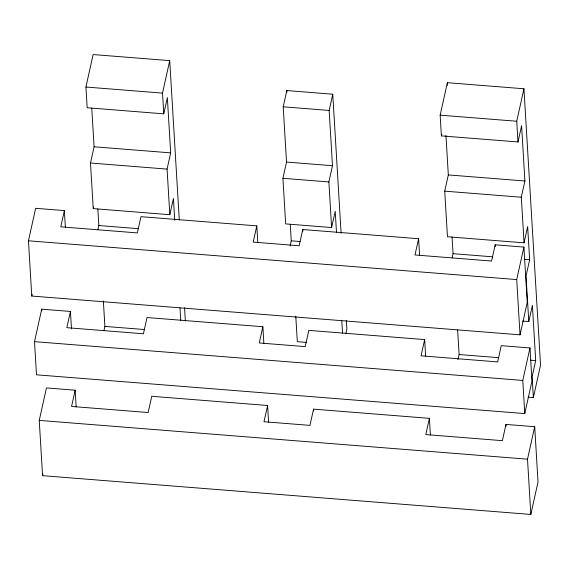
<?xml version="1.0" encoding="UTF-8"?>
<svg xmlns="http://www.w3.org/2000/svg" width="569" height="569" viewBox="0 0 569 569"><rect width="100%" height="100%" fill="white"/><g stroke="black" fill="none" stroke-linecap="round" stroke-linejoin="round"><path stroke-width="0.85" d="M64.368 210.587L60.769 226.825L137.364 232.913L140.963 216.675L256.804 225.872L253.205 242.109L299.159 245.758L302.758 229.52L418.599 238.724L415 254.962L491.588 261.043L495.194 244.805L523.914 247.088L527.235 302.359L520.03 334.835L31.772 296.051L28.45 240.787L35.648 208.311L64.368 210.587L65.371 227.259M31.772 296.051L32.149 294.344M91.773 108.181L94.091 146.781L90.492 163.019L93.231 208.61L169.818 214.698L167.08 169.1L170.679 152.862L167.357 97.598L163.758 113.836L87.171 107.747L85.926 87.029L93.124 54.553L169.711 60.634L179.292 220.061M70.435 311.449L66.829 327.687L143.424 333.775L147.022 317.538L262.864 326.734L259.265 342.972L305.219 346.621L308.818 330.383L424.659 339.586L421.06 355.824L497.655 361.905L501.253 345.668L529.974 347.951L531.965 381.109L524.767 413.585L36.501 374.807L34.51 341.649L41.708 309.173L70.435 311.449L71.481 328.903M75.165 390.206L71.566 406.444L148.153 412.532L151.752 396.294L267.601 405.491L263.995 421.729L309.956 425.377L313.555 409.139L429.396 418.343L425.797 434.581L502.384 440.662L505.983 424.424L534.704 426.707L538.025 481.971L530.827 514.447L42.568 475.67L39.247 420.406L46.445 387.93L75.165 390.206L76.168 406.878M93.231 208.61L93.608 206.903M42.568 475.67L42.945 473.963M97.875 229.812L98.821 225.537L97.825 208.958M103.935 330.674L104.888 326.4L103.359 300.958M163.758 113.836L162.514 93.11L169.711 60.634M169.818 214.698L173.424 198.46L174.733 220.274M336.478 232.252L335.219 211.312L331.62 227.55L285.666 223.894L282.921 178.303L286.527 162.065L283.206 106.794L286.804 90.556L332.758 94.212L341.116 233.368M290.119 245.95L291.257 240.822L290.261 224.243M331.62 227.55L328.875 181.952L332.481 165.714L329.159 110.45L332.758 94.212M345.924 333.37L346.87 329.095L346.336 320.233M445.947 135.436L448.322 174.918L444.723 191.156L447.462 236.747L524.049 242.835L521.311 197.237L524.91 180.999L521.588 125.728L517.989 141.965L441.402 135.884L440.157 115.158L447.355 82.683L523.942 88.771L540.55 365.106L533.352 397.582L528.068 397.162M441.402 135.884L441.779 134.177M452.106 257.942L453.052 253.674L452.056 237.088M457.981 359.658L459.112 354.537L457.64 329.97M517.989 141.965L516.744 121.247L523.942 88.771M524.049 242.835L527.648 226.597L529.647 259.756L526.041 275.993L528.786 321.585L522.619 321.101M520.03 334.835L516.709 279.564L523.914 247.088M528.786 321.585L532.385 305.347L535.706 360.618L532.107 376.856L533.352 397.582M524.767 413.585L522.776 380.426L529.974 347.951M530.827 514.447L527.506 459.183L534.704 426.707M85.926 87.029L162.514 93.11M440.157 115.158L516.744 121.247M283.206 106.794L329.159 110.45M94.091 146.781L170.679 152.862M286.527 162.065L332.481 165.714M448.322 174.918L524.91 180.999M90.492 163.019L167.08 169.1M282.921 178.303L328.875 181.952M444.723 191.156L521.311 197.237M98.821 225.537L138.438 228.681M291.257 240.822L300.091 241.519M453.052 253.674L492.669 256.818M524.362 259.336L529.647 259.756M28.45 240.787L516.709 279.564M104.888 326.4L144.498 329.543M306.158 342.382L297.317 341.685L295.788 316.243M459.112 354.537L498.729 357.681M530.422 360.198L535.706 360.618M34.51 341.649L522.776 380.426M39.247 420.406L527.506 459.183M495.194 244.805L495.293 246.562M505.983 424.424L506.09 426.181M447.355 82.683L447.511 85.343M418.599 238.724L419.602 255.396M424.659 339.586L425.655 356.166M429.396 418.343L430.399 435.008M341.798 320.767L342.531 333.05M302.758 229.52L302.864 231.277M313.555 409.139L313.654 410.896M286.804 90.556L286.911 92.334M256.804 225.872L257.807 242.543M262.864 326.734L263.86 343.313M267.601 405.491L268.596 422.162M184.562 307.744L185.359 321.03M179.996 307.921L180.736 320.198M41.708 309.173L41.814 310.916"/></g></svg>
